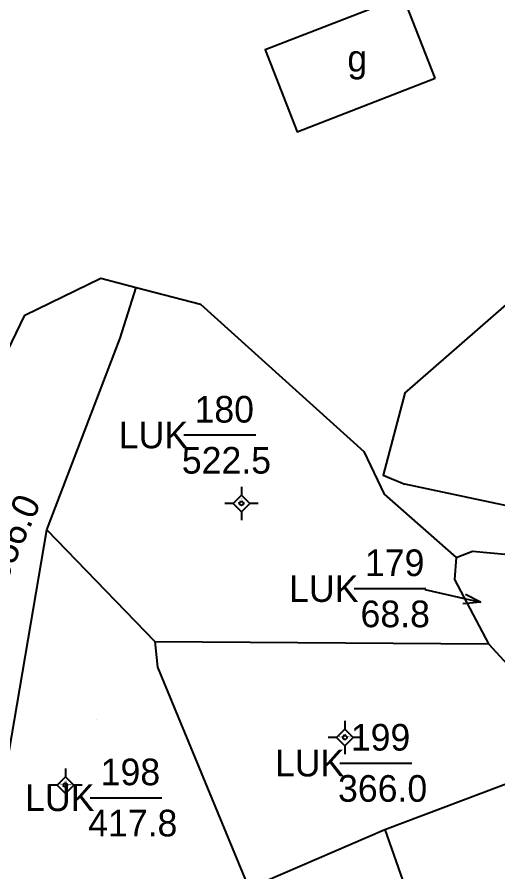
# Model space of a CAD drawing. Extents: x 550890 to 551618, y 1839259 to 1840146.
# Drawn here: x 551337.6 to 551373.7, y 1839586.8 to 1839651 of the extents above; entities that cross this region are included whole.
import ezdxf

# ---------------------------------------------------------------- set-up
doc = ezdxf.new("R2010")
doc.units = 0
for name, color, linetype in [('Level 10', 7, 'Continuous'), ('Level 11', 7, 'Continuous'), ('Level 13', 7, 'Continuous'), ('Level 14', 7, 'Continuous'), ('Level 15', 7, 'Continuous'), ('Level 16', 7, 'Continuous'), ('Level 2', 7, 'Continuous'), ('Level 33', 7, 'Continuous'), ('Level 4', 7, 'Continuous')]:
    doc.layers.add(name, color=color, linetype=linetype)

# ---------------------------------------------------------------- blocks, each defined once
blk = doc.blocks.new('A$C43B')
at = {"layer": 'Level 14'}
blk.add_line((3.93, 1.69), (2.68, 1.49), dxfattribs=at)
blk.add_lwpolyline([(0, 0), (3.93, 1.69), (2.93, 0.81)], dxfattribs=at)
blk = doc.blocks.new('A$C522')
at = {"layer": 'Level 14', "rotation": 27.754325478161473}
blk.add_blockref('A$C43B', (0, 0), dxfattribs=at)

msp = doc.modelspace()

# ---------------------------------------------------------------- linework, layer by layer
at = {"layer": 'Level 10'}
for p, q in [((551339.86, 1839612.48), (551347.97, 1839604.1)), ((551347.97, 1839604.1), (551372.99, 1839603.91)), ((551372.99, 1839603.91), (551376.88, 1839599.67)), ((551365.21, 1839589.97), (551377.4, 1839594.57)), ((551355.02, 1839585.58), (551365.21, 1839589.97)), ((551365.21, 1839589.97), (551369.82, 1839577.02))]:
    msp.add_line(p, q, dxfattribs=at)
for points in [[(551336.22, 1839624.53), (551338.22, 1839628.57), (551343.9, 1839631.36), (551346.55, 1839630.67)], [(551339.86, 1839612.48), (551345.35, 1839626.86), (551346.55, 1839630.67)], [(551346.55, 1839630.67), (551351.4, 1839629.4), (551363.64, 1839618.35), (551365.18, 1839615.15), (551370.57, 1839610.39)], [(551325.88, 1839592.87), (551334.41, 1839591.78), (551336.62, 1839593.51), (551339.86, 1839612.48)], [(551370.57, 1839610.39), (551371.79, 1839610.87), (551377.47, 1839610.35)], [(551370.57, 1839610.39), (551370.46, 1839608.74), (551372.99, 1839603.91)], [(551347.97, 1839604.1), (551348.16, 1839602.15), (551355.02, 1839585.58)]]:
    msp.add_lwpolyline(points, dxfattribs=at)
at = {"layer": 'Level 11'}
for p, q in [((551354.467, 1839615.701), (551354.467, 1839615.076)), ((551354.467, 1839615.076), (551353.842, 1839614.451)), ((551355.092, 1839614.451), (551354.467, 1839615.076)), ((551353.842, 1839614.451), (551353.217, 1839614.451)), ((551353.842, 1839614.451), (551354.467, 1839613.826)), ((551354.467, 1839613.826), (551355.092, 1839614.451)), ((551355.717, 1839614.451), (551355.092, 1839614.451)), ((551354.467, 1839613.826), (551354.467, 1839613.201)), ((551362.224, 1839598.133), (551362.224, 1839597.508)), ((551362.224, 1839597.508), (551361.599, 1839596.883)), ((551362.849, 1839596.883), (551362.224, 1839597.508)), ((551361.599, 1839596.883), (551360.974, 1839596.883)), ((551361.599, 1839596.883), (551362.224, 1839596.258)), ((551362.224, 1839596.258), (551362.849, 1839596.883)), ((551363.474, 1839596.883), (551362.849, 1839596.883)), ((551362.224, 1839596.258), (551362.224, 1839595.633)), ((551341.252, 1839594.558), (551341.252, 1839593.933)), ((551341.252, 1839593.933), (551340.627, 1839593.308)), ((551341.877, 1839593.308), (551341.252, 1839593.933)), ((551340.627, 1839593.308), (551340.002, 1839593.308)), ((551340.627, 1839593.308), (551341.252, 1839592.683)), ((551341.252, 1839592.683), (551341.877, 1839593.308)), ((551342.502, 1839593.308), (551341.877, 1839593.308)), ((551341.252, 1839592.683), (551341.252, 1839592.058))]:
    msp.add_line(p, q, dxfattribs=at)
for centre in [(551354.467, 1839614.451), (551362.223, 1839596.883), (551341.251, 1839593.308)]:
    msp.add_circle(centre, 0.15, dxfattribs=at)
at = {"layer": 'Level 13'}
for p, q in [((551350.14, 1839619.59), (551355.54, 1839619.59)), ((551352.92, 1839617.37), (551352.92, 1839617.37)), ((551362.91, 1839608.06), (551368.31, 1839608.06)), ((551343.6, 1839598.26), (551343.6, 1839598.26)), ((551361.85, 1839594.96), (551367.25, 1839594.96)), ((551364.26, 1839594.9), (551364.26, 1839594.9)), ((551343.1, 1839592.36), (551348.5, 1839592.36))]:
    msp.add_line(p, q, dxfattribs=at)
at = {"layer": 'Level 14'}
msp.add_lwpolyline([(551369, 1839646.38), (551366.6, 1839652.53), (551356.25, 1839648.49), (551358.65, 1839642.34), (551369, 1839646.38)], dxfattribs=at)
at = {"layer": 'Level 33'}
for points in [[(551366.72, 1839622.74), (551388.43, 1839641.68), (551395.17, 1839650.64)], [(551395.17, 1839650.64), (551399.11, 1839648.75), (551400.88, 1839647.73), (551400.93, 1839645.2), (551400.02, 1839640.13), (551396.35, 1839632.31), (551383.88, 1839614.83), (551376.04, 1839613.91), (551366.72, 1839615.9)], [(551366.72, 1839622.74), (551365.1, 1839616.58), (551366.72, 1839615.9)]]:
    msp.add_lwpolyline(points, dxfattribs=at)

# ---------------------------------------------------------------- block references
at = {"layer": 'Level 13', "rotation": -63.77595571682458}
msp.add_blockref('A$C522', (551368.23, 1839607.99), dxfattribs=at)

# ---------------------------------------------------------------- texts
at = {"layer": 'Level 13'}
for s, p in [('180', (551350.94, 1839620.52)), ('179', (551363.73, 1839609)), ('199', (551362.67, 1839595.9)), ('198', (551343.9, 1839593.3))]:
    msp.add_text(s, height=2, dxfattribs=at).set_placement(p)
at = {"layer": 'Level 15'}
for s, height, p in [('LUK', 0.1, (551354.32, 1839614.58)), ('180', 0.1, (551354.36, 1839614.7)), ('Lê Dung', 0.1, (551354.2, 1839614.46)), ('Khối 2', 0.1, (551354.27, 1839614.34)), ('Trần Phi Nông', 0.10002, (551361.78, 1839596.89)), ('Khối 1', 0.1, (551362.03, 1839596.77)), ('LUK', 0.1, (551362.08, 1839597.01)), ('199', 0.1, (551362.12, 1839597.13)), ('LUK', 0.1, (551341.11, 1839593.43)), ('198', 0.1, (551341.15, 1839593.55)), ('Trần Phi Nông', 0.10002, (551340.81, 1839593.31)), ('Khối 1', 0.1, (551341.06, 1839593.19))]:
    msp.add_text(s, height=height, dxfattribs=at).set_placement(p)
at = {"layer": 'Level 16'}
msp.add_text('g', height=2, dxfattribs=at).set_placement((551362.41, 1839646.86))
at = {"layer": 'Level 2'}
for p in [(551345.26, 1839618.59), (551358.04, 1839607.06), (551356.98, 1839593.96), (551338.23, 1839591.36)]:
    msp.add_text('LUK', height=2, dxfattribs=at).set_placement(p)
at = {"layer": 'Level 4'}
for s, p in [('522.5', (551349.99, 1839616.69)), ('68.8', (551363.4, 1839605.16)), ('366.0', (551361.71, 1839592.06)), ('417.8', (551342.96, 1839589.46))]:
    msp.add_text(s, height=2, dxfattribs=at).set_placement(p)
msp.add_text('356.0', height=2, rotation=66.34845, dxfattribs=at).set_placement((551336.77, 1839608.4))

doc.saveas('drawing.dxf')
